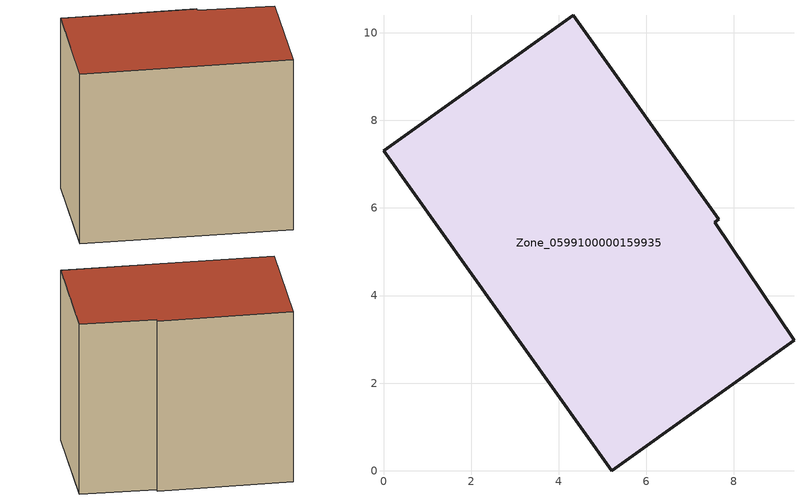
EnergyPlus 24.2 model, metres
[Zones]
Zone_0599100000159935
 floor ground (C_G): 0,7.31 4.33,10.4 7.66,5.75 7.56,5.68 9.38,2.98 5.21,0 z0
 wall outside (C_F): 4.33,10.4 0,7.31 5.21,0 9.38,2.98 7.56,5.68 7.66,5.75 4.33,10.4 z0:7.87
 roof outside (C_R): 5.21,0 9.38,2.98 7.56,5.68 7.66,5.75 4.33,10.4 0,7.31 z7.87
[BUILDING]
Pand.0599100000159935: North Axis=0; Terrain=City; Loads Convergence Tolerance Value=0.04; Temperature Convergence Tolerance Value=0.4; Solar Distribution=FullExterior; Maximum Number of Warmup Days=25; Minimum Number of Warmup Days=1
[Site:Location]
Rotterdam.The.Hague.AP_ZH_NLD Design_Conditions: Latitude=51.96; Longitude=4.45; Time Zone=1; Elevation=-4.5
[SITE:GROUNDTEMPERATURE:BUILDINGSURFACE]
18, 18, 18, 18, 18, 18, 18, 18, 18, 18, 18, 18
[MATERIAL] Thermal Absorptance=0.9; Solar Absorptance=0.7; Visible Absorptance=0.7
Name | Roughness | Thickness | Conductivity | Density | Specific Heat
G.TC.1975-1991 | MediumSmooth | 0.15 | 0.288461 | 540 | 1210
F.TC.1975-1991 | Rough | 0.3 | 0.230769 | 1920 | 840
R.TC.1975-1991 | MediumRough | 0.2 | 0.153846 | 1500 | 1000
[CONSTRUCTION]
C_G: G.TC.1975-1991
C_F: F.TC.1975-1991
C_R: R.TC.1975-1991
[ZONE]
Zone_0599100000159935: Type=1; Multiplier=1; Ceiling Height=Autocalculate; Volume=Autocalculate; Floor Area=autocalculate; Part of Total Floor Area=Yes
[ZONEINFILTRATION:DESIGNFLOWRATE]
Infil_Zone_0599100000159935: Zone or ZoneList or Space or SpaceList=Zone_0599100000159935; Schedule=AlwaysOn; Design Flow Rate Calculation Method=Flow/Area; Flow Rate per Floor Area=0.003; Constant Term Coefficient=1; Temperature Term Coefficient=0; Velocity Term Coefficient=0; Velocity Squared Term Coefficient=0
[HVACTEMPLATE:ZONE:IDEALLOADSAIRSYSTEM]
Zone_0599100000159935: Maximum Heating Supply Air Temperature=50; Minimum Cooling Supply Air Temperature=13; Maximum Heating Supply Air Humidity Ratio=0.0156; Minimum Cooling Supply Air Humidity Ratio=0.0077; Heating Limit=NoLimit; Cooling Limit=NoLimit; Dehumidification Control Type=ConstantSensibleHeatRatio; Cooling Sensible Heat Ratio=0.7; Dehumidification Setpoint=60; Humidification Control Type=None; Humidification Setpoint=30; Outdoor Air Method=None; Outdoor Air Flow Rate per Person=0.00944; Outdoor Air Flow Rate per Zone Floor Area=0; Outdoor Air Flow Rate per Zone=0; Demand Controlled Ventilation Type=None; Outdoor Air Economizer Type=NoEconomizer; Heat Recovery Type=None; Sensible Heat Recovery Effectiveness=0.7; Latent Heat Recovery Effectiveness=0.65
[ZONECONTROL:THERMOSTAT]
ThermostatControl_Zone_0599100000159935: Zone or ZoneList=Zone_0599100000159935; Control Type Schedule=DualSetpointControlType; Control 1=Thermostat_Zone_0599100000159935; Temperature Difference Between Cutout And Setpoint=0
[THERMOSTATSETPOINT:DUALSETPOINT]
Thermostat_Zone_0599100000159935: Heating Setpoint Temperature Schedule=HeatingSetpoint_Zone_0599100000159935; Cooling Setpoint Temperature Schedule=CoolingSetpoint_Zone_0599100000159935
[SCHEDULE:COMPACT]
HeatingSetpoint_Zone_0599100000159935: Through: 12/31, For: AllDays, Until: 24:00, 21
CoolingSetpoint_Zone_0599100000159935: Through: 12/31, For: AllDays, Until: 24:00, 24
DualSetpointControlType: Through: 12/31, For: AllDays, Until: 24:00, 4
AlwaysOn: Through: 12/31, For: AllDays, Until: 24:00, 1
